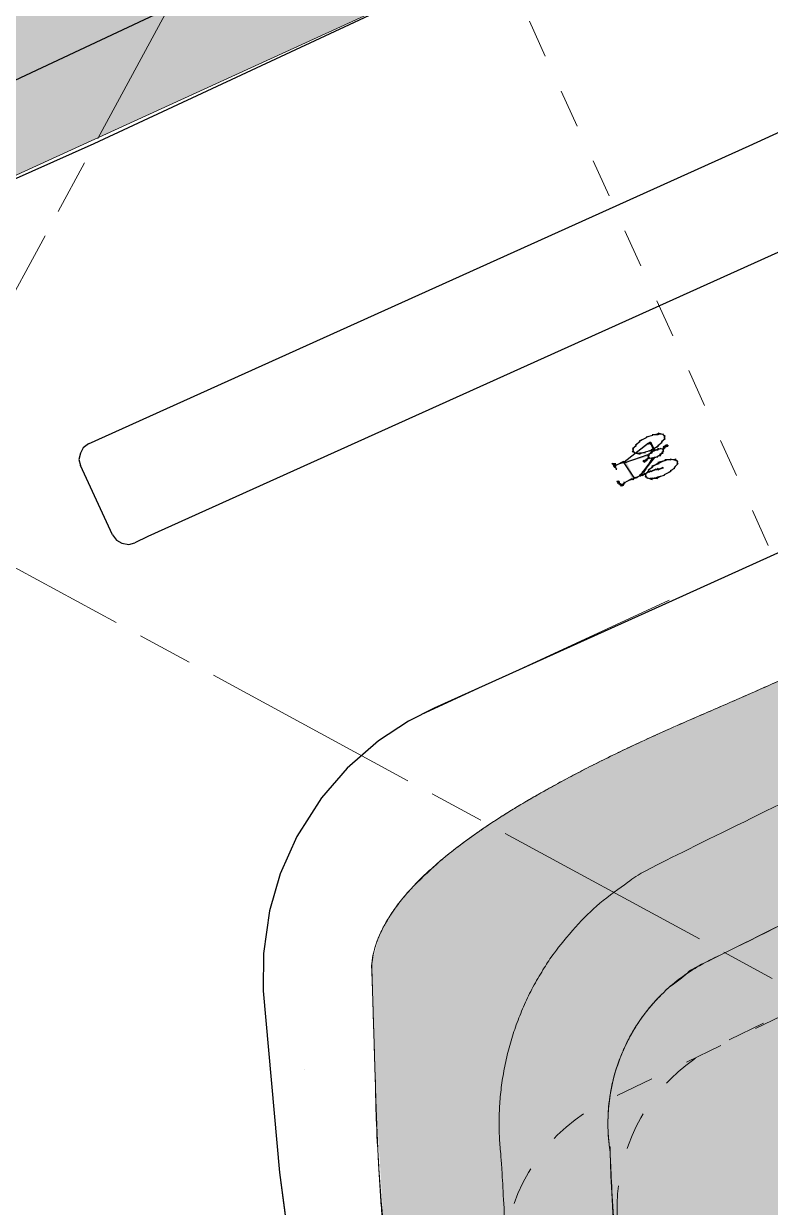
# Model space of a CAD drawing. Header units: metres. Extents: x -169 to 222, y -129 to 263.
# Drawn here: x -56.58 to -35.99, y 15.34 to 47.96 of the extents above; entities that cross this region are included whole.
import ezdxf

# ---------------------------------------------------------------- set-up
doc = ezdxf.new("R2010")
doc.units = ezdxf.units.M
doc.header["$LTSCALE"] = 5.08
for name, pattern in [('Dash Style-1', [0.41664, 0.20828, -0.20836]), ('DGN Style 2', [3.417717, 2.050591, -1.367126]), ('ISO-08 Long Dashed Short Dashed', [1.8, 1.2, -0.15, 0.3, -0.15])]:
    doc.linetypes.add(name, pattern=pattern)
for name, color, linetype, lineweight, true_color in [('1309-Context- scheme14- cores - A-H123-G-RoadKerb', 7, 'Continuous', 5, 0x007f7f), ('4', 1, 'Continuous', 5, 0xff0000), ('A-Z400-H-Cfil1', 7, 'Continuous', 5, 0xb4b4b4), ('site location - A-Z400-H-Cfil4', 7, 'Continuous', 5, 0x5a5a5a)]:
    doc.layers.add(name, color=color, linetype=linetype, lineweight=lineweight, true_color=true_color)
doc.layers.add('green areas', color=7, linetype='DGN Style 2', lineweight=5)
doc.layers.add('None', color=7, linetype='Continuous', lineweight=5)

# ---------------------------------------------------------------- blocks, each defined once
blk = doc.blocks.new('Group-1')
at = {"layer": 'A-Z400-H-Cfil1', "linetype": 'Continuous', "lineweight": 0, "true_color": 0xc0dcc0}
h = blk.add_hatch(color=254, dxfattribs=at)
h.paths.add_polyline_path([(-34.17, -22.623), (-32.079, -26.028), (-29.814, -29.32), (-27.382, -32.491), (-24.789, -35.531), (-22.042, -38.434), (-19.149, -41.19), (-16.117, -43.793), (-12.954, -46.235), (11.437, 10.649), (13.653, 53.566), (11.553, 52.633), (9.463, 51.699), (7.384, 50.767), (5.315, 49.835), (3.256, 48.904), (1.208, 47.974), (-0.831, 47.045), (-2.859, 46.116), (-4.593, 45.242), (-6.431, 44.313), (-8.374, 43.329), (-10.421, 42.29), (-12.572, 41.196), (-14.828, 40.047), (-17.187, 38.844), (-19.651, 37.585), (-22.142, 36.322), (-24.582, 35.106), (-26.973, 33.936), (-29.313, 32.813), (-31.603, 31.737), (-33.842, 30.707), (-36.032, 29.724), (-38.171, 28.788), (-40.158, 27.884), (-41.893, 26.998), (-43.374, 26.129), (-44.602, 25.279), (-45.577, 24.446), (-46.299, 23.632), (-46.768, 22.835), (-46.984, 22.057), (-46.87, 18.387), (-46.566, 13.46), (-45.958, 8.561), (-45.049, 3.709), (-43.842, -1.078), (-42.342, -5.781), (-40.554, -10.382), (-38.486, -14.865), (-36.146, -19.211)])
h.paths.add_polyline_path([(6.845, 38.069), (5.501, 12.028), (-15.331, -36.552), (-17.312, -34.675), (-19.22, -32.724), (-21.052, -30.701), (-22.805, -28.608), (-24.476, -26.451), (-26.064, -24.231), (-27.565, -21.951), (-28.978, -19.616), (-30.953, -16.204), (-33.036, -12.099), (-34.862, -7.986), (-36.43, -3.864), (-37.741, 0.267), (-38.794, 4.405), (-39.59, 8.552), (-40.128, 12.707), (-40.409, 16.87), (-40.42, 16.945), (-40.47, 17.726), (-40.397, 18.506), (-40.204, 19.265), (-39.895, 19.984), (-39.477, 20.646), (-38.961, 21.235), (-38.359, 21.736), (-37.687, 22.137), (-5.92, 37.846)])
at = {"layer": 'green areas', "linetype": 'Continuous', "lineweight": 0, "true_color": 0xc0dcc0}
for points in [[(-14.235, -41.61), (8.469, 11.338), (10.007, 41.124), (-6.646, 40.833), (-39.016, 24.826), (-40.084, 24.19), (-41.04, 23.398), (-41.861, 22.467), (-42.529, 21.419), (-43.027, 20.282), (-43.342, 19.08), (-43.468, 17.845), (-43.401, 16.605), (-43.101, 12.288), (-42.537, 7.982), (-41.708, 3.686), (-40.614, -0.598), (-39.256, -4.872), (-37.633, -9.135), (-35.746, -13.387), (-33.594, -17.628), (-33.572, -17.668), (-31.574, -21.119), (-30.101, -23.553), (-28.537, -25.928), (-26.883, -28.242), (-25.141, -30.491), (-23.314, -32.671), (-21.405, -34.78), (-19.416, -36.813), (-17.352, -38.77)], [(6.845, 38.069), (-5.92, 37.846), (-37.687, 22.137), (-37.687, 22.137), (-38.359, 21.736), (-38.961, 21.235), (-39.477, 20.646), (-39.895, 19.984), (-40.204, 19.265), (-40.397, 18.506), (-40.47, 17.726), (-40.42, 16.945), (-40.409, 16.87), (-40.128, 12.707), (-39.59, 8.552), (-38.794, 4.405), (-37.741, 0.267), (-36.43, -3.864), (-34.862, -7.986), (-33.036, -12.099), (-30.953, -16.204), (-28.978, -19.616), (-27.565, -21.951), (-26.064, -24.231), (-24.476, -26.451), (-22.805, -28.608), (-21.052, -30.701), (-19.22, -32.724), (-17.312, -34.675), (-15.331, -36.552), (5.501, 12.028)]]:
    blk.add_hatch(color=254, dxfattribs=at).paths.add_polyline_path(points)
at = {"layer": 'A-Z400-H-Cfil1', "color": 8, "lineweight": 5, "true_color": 0x777777}
for points, weights, knots in [([(-34.17, -22.623), (-26.043, -36.658), (-12.954, -46.235), (-0.758, -17.793), (11.437, 10.649), (12.545, 32.107), (13.653, 53.566), (5.233, 49.83), (-2.859, 46.116), (-9.587, 42.729), (-19.651, 37.585), (-29.715, 32.44), (-38.171, 28.788), (-46.627, 25.135), (-46.984, 22.057), (-46.927, 20.222), (-46.87, 18.387), (-46.249, -1.764), (-36.146, -19.211), (-35.158, -20.917), (-34.17, -22.623)], [1, 0.978632422981, 1, 1, 1, 1, 1, 1, 1, 1, 1, 1, 1, 1, 1, 1, 1, 0.969644503015, 1, 1, 1], [0, 0, 0, 1, 1, 2, 2, 3, 3, 4, 4, 5, 5, 6, 6, 7, 7, 8, 8, 9, 9, 10, 10, 10]), ([(6.845, 38.069), (6.173, 25.048), (5.501, 12.028), (-4.915, -12.262), (-15.331, -36.552), (-23.463, -29.139), (-28.978, -19.616), (-29.965, -17.91), (-30.953, -16.204), (-39.8, 0.2), (-40.409, 16.87), (-40.414, 16.908), (-40.42, 16.945), (-40.934, 20.531), (-37.687, 22.137), (-21.803, 29.991), (-5.92, 37.846), (0.462, 37.957), (6.845, 38.069)], [1, 1, 1, 1, 1, 0.988262954077, 1, 1, 1, 1, 1, 1, 1, 0.809812147502, 1, 1, 1, 1, 1], [0, 0, 0, 1, 1, 2, 2, 3, 3, 4, 4, 5, 5, 6, 6, 7, 7, 8, 8, 9, 9, 9])]:
    blk.add_rational_spline(points, weights, degree=2, knots=knots, dxfattribs=at)
at = {"layer": 'green areas', "color": 8, "linetype": 'Continuous', "true_color": 0x777777}
for points, weights, knots in [([(-14.235, -41.61), (-2.883, -15.136), (8.469, 11.338), (9.238, 26.231), (10.007, 41.124), (1.68, 40.979), (-6.646, 40.833), (-22.831, 32.83), (-39.016, 24.826), (-44.153, 22.286), (-43.401, 16.605), (-42.731, -0.685), (-33.594, -17.628), (-33.583, -17.648), (-33.572, -17.668), (-32.573, -19.394), (-31.574, -21.119), (-31.574, -21.119), (-31.574, -21.119), (-25.827, -31.044), (-17.352, -38.77), (-15.793, -40.19), (-14.235, -41.61)], [1, 1, 1, 1, 1, 1, 1, 1, 1, 0.812958924549, 1, 1, 1, 1, 1, 1, 1, 1, 1, 0.988262954077, 1, 1, 1], [0, 0, 0, 1, 1, 2, 2, 3, 3, 4, 4, 5, 5, 6, 6, 7, 7, 8, 8, 9, 9, 10, 10, 11, 11, 11]), ([(6.845, 38.069), (0.462, 37.957), (-5.92, 37.846), (-21.803, 29.991), (-37.687, 22.137), (-37.687, 22.137), (-37.687, 22.137), (-40.934, 20.531), (-40.42, 16.945), (-40.414, 16.908), (-40.409, 16.87), (-39.8, 0.2), (-30.953, -16.204), (-29.965, -17.91), (-28.978, -19.616), (-23.463, -29.139), (-15.331, -36.552), (-4.915, -12.262), (5.501, 12.028), (6.173, 25.048), (6.845, 38.069)], [1, 1, 1, 1, 1, 1, 1, 0.809812147503, 1, 1, 1, 1, 1, 1, 1, 0.988262954077, 1, 1, 1, 1, 1], [0, 0, 0, 1, 1, 2, 2, 3, 3, 4, 4, 5, 5, 6, 6, 7, 7, 8, 8, 9, 9, 10, 10, 10])]:
    blk.add_rational_spline(points, weights, degree=2, knots=knots, dxfattribs=at)
blk = doc.blocks.new('Group-10-1')
at = {"layer": 'A-Z400-H-Cfil1', "color": 7, "lineweight": 5}
blk.add_rational_spline([(11.437, 10.649), (12.545, 32.107), (13.653, 53.566), (5.233, 49.83), (-2.859, 46.116), (-9.587, 42.729), (-29.715, 32.44), (-46.627, 25.135), (-46.984, 22.057), (-46.927, 20.222), (-46.87, 18.387), (-46.249, -1.764), (-36.146, -19.211), (-35.158, -20.917), (-34.17, -22.623), (-26.043, -36.658), (-12.954, -46.235), (-0.758, -17.793), (11.437, 10.649)], [1, 1, 1, 1, 1, 1, 1, 1, 1, 1, 1, 0.969644503015, 1, 1, 1, 0.978632422982, 1, 1, 1], degree=2, knots=[0, 0, 0, 1, 1, 2, 2, 3, 4, 5, 5, 6, 6, 7, 7, 8, 8, 9, 9, 10, 10, 10], dxfattribs=at)
blk = doc.blocks.new('Group-35-1')
at = {"layer": 'green areas', "color": 7, "linetype": 'Dash Style-1', "flags": 128}
for points in [[(-14.678, 30.763, -0.692655), (-7.901, 24.304), (-17.767, 1.108, -0.470471), (-25.151, -1.089), (-41.13, 9.617, -0.579581), (-40.523, 18.273)], [(-7.904, 24.296, 0.692655), (-14.67, 30.767), (-37.385, 19.837, 0.470471), (-39.237, 12.358), (-27.802, -3.107, 0.579581), (-19.184, -2.099)]]:
    blk.add_lwpolyline(points, format="xyb", close=True, dxfattribs=at)
blk = doc.blocks.new('Group-36-1')
at = {"layer": 'None', "color": 7}
blk.add_blockref('Group-35-1', (0, 0), dxfattribs=at)

msp = doc.modelspace()

# ---------------------------------------------------------------- hatches: boundary and pattern name
at = {"layer": 'green areas', "linetype": 'Continuous', "lineweight": 0, "true_color": 0xeee9cc}
msp.add_hatch(color=254, dxfattribs=at).paths.add_polyline_path([(-116.293, 50.954), (-116.293, 24.944), (-114.213, 19.273), (-114.987, 17.502), (-114.221, 16.097), (-113.857, 15.87), (-107.372, 19.138), (-85.988, 30.012), (-67.629, 38.833), (-42.034, 50.533), (-7.187, 66.342), (17.395, 77.185), (44.223, 89.11), (55.822, 94.097), (57.601, 95.252), (74.78, 102.664), (79.971, 104.872), (97.678, 114.729), (108.659, 122.436), (113.94, 126.843), (113.94, 138.52), (92.143, 138.52), (89.355, 136.708), (88.726, 137.586), (68.965, 127.1), (51.107, 118.023), (47.212, 124.053), (27.317, 114.009), (16.266, 109.116), (13.083, 116.767), (10.959, 117.174), (-20.941, 101.831), (-40.126, 92.2), (-48.245, 88.554), (-63.25, 82.174), (-62.192, 79.8), (-66.719, 69.855), (-77.151, 65.926), (-116.293, 50.993)])

# ---------------------------------------------------------------- linework, layer by layer
at = {"layer": '1309-Context- scheme14- cores - A-H123-G-RoadKerb', "color": 7}
msp.add_arc((-48.914, 20.079), 0.95, 274.1145, 274.2366, dxfattribs=at)
msp.add_arc((-48.914, 20.079), 0.95, 274.1145, 274.2366, dxfattribs=at)
at = {"layer": '4'}
for p, q in [((-45.264, 29.094), (-45.969, 28.737)), ((-45.264, 29.094), (-45.969, 28.737)), ((-49.529, 16.303), (-48.977, 12.155)), ((-49.529, 16.303), (-48.977, 12.155))]:
    msp.add_line(p, q, dxfattribs=at)
at = {"layer": 'A-Z400-H-Cfil1'}
msp.add_line((-38.78, 32.075), (-45.621, 28.91), dxfattribs=at)
at = {"layer": 'green areas', "color": 255, "linetype": 'Continuous', "flags": 128}
msp.add_lwpolyline([(-116.293, 50.954), (-116.293, 24.944), (-114.213, 19.273), (-114.987, 17.502), (-114.221, 16.097), (-113.857, 15.87), (-107.372, 19.138), (-85.988, 30.012), (-67.629, 38.833), (-42.034, 50.533), (-7.187, 66.342), (17.395, 77.185), (44.223, 89.11), (55.822, 94.097), (57.601, 95.252), (74.78, 102.664), (79.971, 104.872), (97.678, 114.729), (108.659, 122.436)], dxfattribs=at)
at = {"layer": 'None', "color": 7, "linetype": 'Dash Style-1'}
msp.add_line((-75.128, 119.278), (22.659, -95.155), dxfattribs=at)
at = {"layer": 'None', "color": 7, "linetype": 'ISO-08 Long Dashed Short Dashed'}
for p, q in [((-47.27, 58.19), (-72.745, 11.21)), ((-47.27, 58.19), (-72.745, 11.21)), ((-83.498, 47.438), (22.951, -10.284)), ((-83.498, 47.438), (22.951, -10.284))]:
    msp.add_line(p, q, dxfattribs=at)
at = {"layer": 'site location - A-Z400-H-Cfil4', "color": 7, "lineweight": 30}
for p, q in [((-39.311, 36.416), (-39.268, 36.417)), ((-38.822, 36.34), (-38.865, 36.339)), ((-38.865, 36.339), (-38.864, 36.318)), ((-38.844, 36.34), (-38.843, 36.319)), ((-38.843, 36.319), (-38.822, 36.34)), ((-40, 35.896), (-40.042, 35.874)), ((-39.218, 35.974), (-39.508, 35.587)), ((-39.239, 35.952), (-39.198, 35.995)), ((-39.218, 35.974), (-39.176, 35.995)), ((-54.129, 33.871), (-55.009, 35.782)), ((-40, 35.875), (-40.042, 35.853)), ((-40.021, 35.853), (-40, 35.854)), ((-39.99, 35.304), (-40.033, 35.324)), ((-39.801, 35.392), (-39.822, 35.412)), ((-39.571, 35.544), (-39.612, 35.501))]:
    msp.add_line(p, q, dxfattribs=at)
at = {"layer": 'site location - A-Z400-H-Cfil4', "color": 7, "lineweight": 30, "flags": 128}
for points in [[(-54.787, 36.379), (-36.574, 44.594), (-18.679, 52.803), (-0.761, 60.844)], [(-59.639, 45.081), (-51.911, 48.709), (-52.526, 50.011), (-50.198, 51.237), (-48.918, 51.916), (-46.74, 53.309), (-45.297, 54.329), (-44.212, 55.237), (-43.79, 54.101), (-36.858, 57.229), (-31.689, 59.457), (-31.462, 58.572)], [(-114.788, 18.246), (-114.987, 17.502), (-114.765, 16.955), (-114.567, 16.514), (-114.35, 16.222), (-114.092, 15.972), (-113.857, 15.87), (-110.666, 17.387), (-104.079, 20.889), (-96.104, 24.924), (-85.988, 30.012), (-73.726, 35.837), (-68.773, 38.316), (-63.269, 40.804), (-54.635, 44.66), (-42.034, 50.533)], [(-29.418, 44.571), (-35.32, 41.864), (-53.154, 33.825), (-53.511, 33.649)], [(-39.419, 36.563), (-39.419, 36.541), (-39.608, 36.454)], [(-39.419, 36.541), (-39.608, 36.454), (-39.586, 36.433)], [(-39.251, 36.629), (-39.229, 36.608), (-39.419, 36.563)], [(-39.229, 36.608), (-39.419, 36.563), (-39.419, 36.541)], [(-39.082, 36.674), (-39.082, 36.632), (-39.251, 36.629)], [(-39.082, 36.632), (-39.251, 36.629), (-39.229, 36.608)], [(-38.955, 36.656), (-38.955, 36.634), (-39.082, 36.674)], [(-38.955, 36.634), (-39.082, 36.674), (-39.082, 36.632)], [(-38.994, 36.443), (-38.889, 36.53), (-38.911, 36.55)], [(-38.891, 36.614), (-38.912, 36.593), (-38.955, 36.656)], [(-38.912, 36.593), (-38.955, 36.656), (-38.955, 36.634)], [(-38.911, 36.55), (-38.891, 36.614), (-38.912, 36.593)], [(-38.889, 36.53), (-38.911, 36.55), (-38.891, 36.614)], [(-54.787, 36.379), (-54.933, 36.271), (-55.015, 36.121), (-55.054, 35.951), (-55.009, 35.782)], [(-39.331, 36.374), (-39.353, 36.394), (-40.021, 35.875)], [(-39.353, 36.394), (-40.021, 35.875), (-40.021, 35.896)], [(-39.712, 36.346), (-39.69, 36.325), (-39.794, 36.238)], [(-39.69, 36.325), (-39.794, 36.238), (-39.773, 36.218)], [(-39.794, 36.238), (-39.773, 36.218), (-39.793, 36.154)], [(-39.773, 36.218), (-39.793, 36.154), (-39.772, 36.175)], [(-39.608, 36.454), (-39.586, 36.433), (-39.712, 36.346)], [(-39.586, 36.433), (-39.712, 36.346), (-39.69, 36.325)], [(-39.454, 36.16), (-39.244, 36.206), (-39.265, 36.227)], [(-39.353, 36.394), (-39.331, 36.374), (-39.311, 36.437)], [(-39.331, 36.374), (-39.311, 36.437), (-39.29, 36.417)], [(-39.159, 36.208), (-39.31, 36.395), (-39.268, 36.417)], [(-39.222, 36.185), (-39.159, 36.207), (-39.31, 36.395)], [(-39.201, 36.207), (-39.18, 36.186), (-39.285, 36.163)], [(-39.265, 36.227), (-39.076, 36.315), (-39.098, 36.335)], [(-39.244, 36.206), (-39.265, 36.227), (-39.076, 36.315)], [(-39.096, 36.251), (-39.095, 36.208), (-39.201, 36.206)], [(-39.095, 36.209), (-39.201, 36.207), (-39.18, 36.186)], [(-39.098, 36.335), (-38.972, 36.422), (-38.994, 36.443)], [(-39.076, 36.315), (-39.098, 36.335), (-38.972, 36.422)], [(-39.033, 36.252), (-39.032, 36.231), (-39.096, 36.251)], [(-39.032, 36.231), (-39.096, 36.251), (-39.095, 36.208)], [(-38.948, 36.253), (-38.969, 36.232), (-39.033, 36.252)], [(-38.969, 36.232), (-39.033, 36.252), (-39.032, 36.231)], [(-38.972, 36.422), (-38.994, 36.443), (-38.889, 36.53)], [(-38.969, 36.253), (-38.948, 36.232), (-38.927, 36.296)], [(-38.947, 36.211), (-38.948, 36.253), (-38.969, 36.232)], [(-38.949, 36.317), (-38.906, 36.254), (-38.865, 36.361)], [(-38.948, 36.232), (-38.927, 36.296), (-38.906, 36.275)], [(-38.926, 36.233), (-38.947, 36.211), (-38.948, 36.253)], [(-38.926, 36.19), (-38.947, 36.19), (-38.926, 36.233)], [(-38.947, 36.19), (-38.926, 36.233), (-38.947, 36.211)], [(-38.906, 36.254), (-38.865, 36.361), (-38.843, 36.297)], [(-38.843, 36.297), (-38.843, 36.319), (-38.822, 36.319), (-38.822, 36.34), (-38.865, 36.339)], [(-38.843, 36.319), (-38.822, 36.34), (-38.822, 36.319)], [(-40.043, 35.895), (-40.252, 35.786), (-40.253, 35.807)], [(-40.021, 35.853), (-40.043, 35.895), (-40.252, 35.786)], [(-39.346, 36.035), (-39.368, 36.077), (-40, 35.854)], [(-39.368, 36.077), (-40, 35.854), (-40, 35.896)], [(-39.793, 36.154), (-39.772, 36.175), (-39.729, 36.113)], [(-39.772, 36.175), (-39.729, 36.113), (-39.729, 36.134)], [(-39.729, 36.134), (-39.58, 36.094), (-39.602, 36.136)], [(-39.729, 36.113), (-39.729, 36.134), (-39.58, 36.094)], [(-39.602, 36.136), (-39.433, 36.139), (-39.454, 36.16)], [(-39.58, 36.094), (-39.602, 36.136), (-39.433, 36.139)], [(-39.24, 35.994), (-39.487, 35.588), (-39.53, 35.608)], [(-39.409, 35.97), (-39.47, 35.863), (-39.493, 35.926)], [(-39.471, 35.884), (-39.492, 35.884), (-39.492, 35.905)], [(-39.471, 35.884), (-39.492, 35.884), (-39.471, 35.905), (-39.492, 35.905), (-39.471, 35.905)], [(-39.197, 35.953), (-39.24, 35.994), (-39.487, 35.588)], [(-39.387, 35.907), (-39.409, 35.97), (-39.47, 35.863)], [(-39.433, 36.139), (-39.454, 36.16), (-39.244, 36.206)], [(-39.367, 35.992), (-39.408, 35.907), (-39.429, 35.927)], [(-39.345, 35.971), (-39.367, 35.992), (-39.408, 35.907)], [(-39.348, 36.098), (-39.326, 36.077), (-39.368, 36.034)], [(-39.326, 36.077), (-39.368, 36.034), (-39.346, 36.035)], [(-39.368, 36.034), (-39.346, 36.035), (-39.367, 35.992)], [(-39.346, 36.035), (-39.367, 35.992), (-39.346, 36.013)], [(-39.367, 35.992), (-39.346, 36.013), (-39.345, 35.971)], [(-39.285, 36.163), (-39.263, 36.121), (-39.348, 36.098)], [(-39.263, 36.121), (-39.348, 36.098), (-39.326, 36.077)], [(-39.346, 36.013), (-39.345, 35.971), (-39.324, 35.993)], [(-39.345, 35.971), (-39.324, 35.993), (-39.261, 35.973)], [(-39.324, 35.993), (-39.261, 35.973), (-39.282, 35.993)], [(-39.18, 36.186), (-39.285, 36.163), (-39.263, 36.121)], [(-39.282, 35.993), (-39.197, 35.974), (-39.198, 36.016)], [(-39.261, 35.973), (-39.282, 35.993), (-39.197, 35.974)], [(-39.198, 36.016), (-39.092, 36.018), (-39.114, 36.039)], [(-39.197, 35.974), (-39.198, 36.016), (-39.092, 36.018)], [(-39.114, 36.039), (-39.008, 36.062), (-39.03, 36.104)], [(-39.092, 36.018), (-39.114, 36.039), (-39.008, 36.062)], [(-38.879, 35.916), (-39.09, 35.87), (-39.067, 35.828)], [(-38.9, 35.937), (-38.878, 35.916), (-39.089, 35.87)], [(-39.03, 36.104), (-38.946, 36.126), (-38.988, 36.147)], [(-39.008, 36.062), (-39.03, 36.104), (-38.946, 36.126)], [(-38.946, 36.126), (-38.988, 36.147), (-38.926, 36.19)], [(-38.988, 36.147), (-38.926, 36.19), (-38.947, 36.19)], [(-38.752, 35.96), (-38.731, 35.94), (-38.9, 35.937)], [(-38.731, 35.94), (-38.9, 35.937), (-38.878, 35.916)], [(-38.604, 35.963), (-38.603, 35.921), (-38.752, 35.96)], [(-38.603, 35.921), (-38.752, 35.96), (-38.731, 35.94)], [(-38.539, 35.901), (-38.582, 35.9), (-38.604, 35.963)], [(-38.582, 35.9), (-38.604, 35.963), (-38.603, 35.921)], [(-38.56, 35.837), (-38.539, 35.901), (-38.582, 35.9)], [(-38.538, 35.837), (-38.56, 35.837), (-38.539, 35.901)], [(-40.253, 35.828), (-40.359, 35.826), (-40.338, 35.848)], [(-40.315, 35.764), (-40.253, 35.828), (-40.359, 35.826)], [(-40.229, 35.681), (-40.315, 35.764), (-40.253, 35.828)], [(-40.251, 35.68), (-40.229, 35.681), (-40.315, 35.764)], [(-39.738, 35.435), (-40.021, 35.853), (-39.958, 35.876)], [(-39.801, 35.413), (-39.738, 35.435), (-40.021, 35.853)], [(-39.53, 35.608), (-39.549, 35.502), (-39.591, 35.522)], [(-39.487, 35.588), (-39.53, 35.608), (-39.549, 35.502)], [(-39.464, 35.524), (-39.465, 35.567), (-39.528, 35.502)], [(-39.465, 35.567), (-39.528, 35.502), (-39.528, 35.545)], [(-39.402, 35.589), (-39.464, 35.524), (-39.465, 35.567)], [(-39.402, 35.568), (-39.402, 35.589), (-39.464, 35.524)], [(-39.361, 35.653), (-39.339, 35.632), (-39.444, 35.546)], [(-39.339, 35.632), (-39.444, 35.546), (-39.422, 35.525)], [(-39.339, 35.59), (-39.339, 35.611), (-39.402, 35.568)], [(-39.339, 35.611), (-39.402, 35.568), (-39.402, 35.589)], [(-39.257, 35.761), (-39.235, 35.74), (-39.361, 35.653)], [(-39.235, 35.74), (-39.361, 35.653), (-39.339, 35.632)], [(-39.276, 35.612), (-39.276, 35.633), (-39.339, 35.59)], [(-39.276, 35.633), (-39.339, 35.59), (-39.339, 35.611)], [(-39.213, 35.656), (-39.275, 35.612), (-39.276, 35.633)], [(-39.212, 35.635), (-39.213, 35.656), (-39.275, 35.612)], [(-39.09, 35.87), (-39.067, 35.828), (-39.257, 35.761)], [(-39.067, 35.828), (-39.257, 35.761), (-39.235, 35.74)], [(-39.15, 35.678), (-39.212, 35.635), (-39.213, 35.656)], [(-39.149, 35.657), (-39.15, 35.678), (-39.212, 35.635)], [(-39.087, 35.701), (-39.149, 35.657), (-39.15, 35.678)], [(-39.086, 35.658), (-39.087, 35.701), (-39.149, 35.657)], [(-39.023, 35.681), (-39.023, 35.702), (-39.086, 35.658)], [(-39.023, 35.702), (-39.086, 35.658), (-39.086, 35.701)], [(-38.938, 35.703), (-38.96, 35.724), (-39.023, 35.68)], [(-38.96, 35.724), (-39.023, 35.68), (-39.023, 35.702)], [(-38.914, 35.534), (-38.725, 35.622), (-38.747, 35.643)], [(-38.914, 35.513), (-38.914, 35.534), (-38.725, 35.622)], [(-38.747, 35.643), (-38.621, 35.709), (-38.642, 35.729)], [(-38.725, 35.622), (-38.747, 35.643), (-38.621, 35.709)], [(-38.621, 35.709), (-38.642, 35.729), (-38.538, 35.837)], [(-38.642, 35.729), (-38.538, 35.837), (-38.56, 35.837)], [(-40.16, 35.343), (-40.224, 35.342), (-40.182, 35.364)], [(-40.202, 35.321), (-40.16, 35.343), (-40.224, 35.342)], [(-40.139, 35.322), (-40.202, 35.321), (-40.16, 35.343)], [(-40.138, 35.301), (-40.202, 35.3), (-40.139, 35.322)], [(-40.202, 35.3), (-40.138, 35.322), (-40.202, 35.321)], [(-40.18, 35.279), (-40.138, 35.301), (-40.202, 35.3)], [(-40.095, 35.281), (-40.137, 35.237), (-40.117, 35.28), (-40.158, 35.258), (-40.138, 35.301)], [(-40.074, 35.26), (-40.095, 35.217), (-40.095, 35.259), (-40.116, 35.217), (-40.095, 35.259)], [(-40.074, 35.281), (-40.031, 35.239), (-40.074, 35.26), (-40.053, 35.239), (-40.074, 35.26), (-40.052, 35.218)], [(-40.011, 35.261), (-40.053, 35.281), (-40.032, 35.261), (-40.053, 35.281)], [(-39.801, 35.392), (-39.822, 35.412), (-40.011, 35.303)], [(-39.822, 35.412), (-40.011, 35.303), (-40.011, 35.324)], [(-39.78, 35.392), (-39.78, 35.413), (-39.801, 35.392)], [(-39.78, 35.413), (-39.801, 35.392), (-39.801, 35.413)], [(-39.738, 35.414), (-39.759, 35.435), (-39.78, 35.392)], [(-39.759, 35.435), (-39.78, 35.392), (-39.78, 35.413)], [(-39.717, 35.457), (-39.738, 35.414), (-39.759, 35.435)], [(-39.696, 35.436), (-39.717, 35.457), (-39.738, 35.414)], [(-39.654, 35.479), (-39.696, 35.436), (-39.717, 35.457)], [(-39.654, 35.458), (-39.654, 35.479), (-39.696, 35.436)], [(-39.591, 35.48), (-39.591, 35.501), (-39.654, 35.458)], [(-39.591, 35.501), (-39.654, 35.458), (-39.654, 35.479)], [(-39.528, 35.502), (-39.528, 35.545), (-39.591, 35.48)], [(-39.528, 35.545), (-39.591, 35.48), (-39.591, 35.501)], [(-39.57, 35.502), (-39.591, 35.522), (-39.591, 35.501)], [(-39.444, 35.546), (-39.422, 35.525), (-39.442, 35.461)], [(-39.422, 35.525), (-39.442, 35.461), (-39.422, 35.483)], [(-39.442, 35.461), (-39.422, 35.483), (-39.378, 35.42)], [(-39.422, 35.483), (-39.378, 35.42), (-39.378, 35.441)], [(-39.378, 35.441), (-39.251, 35.401), (-39.251, 35.444)], [(-39.378, 35.42), (-39.378, 35.441), (-39.251, 35.401)], [(-39.251, 35.444), (-39.103, 35.425), (-39.104, 35.467)], [(-39.251, 35.401), (-39.251, 35.444), (-39.103, 35.425)], [(-39.104, 35.467), (-38.914, 35.513), (-38.914, 35.534)], [(-39.103, 35.425), (-39.104, 35.467), (-38.914, 35.513)], [(-32.135, 35.019), (-38.7, 32.057), (-45.264, 29.094), (-45.969, 28.737), (-46.797, 28.199), (-47.659, 27.446), (-48.369, 26.622), (-49.047, 25.557), (-49.505, 24.531), (-49.8, 23.511), (-49.961, 22.337), (-49.977, 21.306), (-49.529, 16.303), (-48.977, 12.155)], [(-54.129, 33.871), (-54.02, 33.725), (-53.871, 33.643), (-53.68, 33.604), (-53.511, 33.649)]]:
    msp.add_lwpolyline(points, dxfattribs=at)
for points in [[(-40.073, 35.217), (-40.074, 35.26), (-40.073, 35.217)], [(-40.011, 35.282), (-40.032, 35.303), (-40.011, 35.282)]]:
    msp.add_lwpolyline(points, close=True, dxfattribs=at)
at = {"layer": 'site location - A-Z400-H-Cfil4', "color": 7, "linetype": 'Continuous'}
for points in [[(-39.608, 36.454), (-39.419, 36.563), (-39.419, 36.541)], [(-39.586, 36.433), (-39.608, 36.454), (-39.419, 36.541)], [(-39.419, 36.563), (-39.251, 36.629), (-39.23, 36.609)], [(-39.419, 36.541), (-39.419, 36.563), (-39.23, 36.609)], [(-39.251, 36.629), (-39.082, 36.674), (-39.082, 36.632)], [(-39.229, 36.609), (-39.251, 36.629), (-39.082, 36.632)], [(-38.955, 36.634), (-39.082, 36.674), (-38.955, 36.656)], [(-39.082, 36.632), (-39.082, 36.674), (-38.955, 36.634)], [(-38.994, 36.443), (-38.911, 36.55), (-38.889, 36.53)], [(-38.912, 36.593), (-38.955, 36.656), (-38.891, 36.614)], [(-38.912, 36.593), (-38.955, 36.634), (-38.955, 36.656)], [(-38.911, 36.55), (-38.912, 36.593), (-38.891, 36.614)], [(-38.889, 36.53), (-38.911, 36.55), (-38.891, 36.614)], [(-40.021, 35.875), (-40.022, 35.896), (-39.353, 36.394)], [(-40.021, 35.875), (-39.353, 36.394), (-39.331, 36.374)], [(-39.795, 36.239), (-39.712, 36.346), (-39.69, 36.325)], [(-39.773, 36.218), (-39.795, 36.239), (-39.69, 36.325)], [(-39.793, 36.154), (-39.795, 36.239), (-39.773, 36.218)], [(-39.793, 36.154), (-39.773, 36.218), (-39.773, 36.176)], [(-39.712, 36.346), (-39.608, 36.454), (-39.586, 36.433)], [(-39.69, 36.325), (-39.712, 36.346), (-39.586, 36.433)], [(-39.455, 36.16), (-39.265, 36.227), (-39.244, 36.206)], [(-39.331, 36.374), (-39.353, 36.394), (-39.311, 36.438)], [(-39.331, 36.374), (-39.311, 36.438), (-39.29, 36.417)], [(-39.159, 36.208), (-39.31, 36.395), (-39.268, 36.417)], [(-39.222, 36.185), (-39.31, 36.395), (-39.159, 36.207)], [(-39.285, 36.163), (-39.201, 36.207), (-39.18, 36.186)], [(-39.265, 36.227), (-39.098, 36.335), (-39.076, 36.315)], [(-39.244, 36.206), (-39.265, 36.227), (-39.076, 36.315)], [(-39.201, 36.207), (-39.096, 36.251), (-39.096, 36.208)], [(-39.18, 36.186), (-39.201, 36.207), (-39.096, 36.209)], [(-39.098, 36.335), (-38.994, 36.443), (-38.972, 36.422)], [(-39.076, 36.315), (-39.098, 36.335), (-38.972, 36.422)], [(-39.032, 36.231), (-39.096, 36.251), (-39.033, 36.252)], [(-39.095, 36.208), (-39.096, 36.251), (-39.032, 36.231)], [(-38.969, 36.232), (-39.033, 36.252), (-38.948, 36.253)], [(-39.032, 36.231), (-39.033, 36.252), (-38.969, 36.232)], [(-38.972, 36.422), (-38.994, 36.443), (-38.889, 36.53)], [(-38.948, 36.232), (-38.969, 36.253), (-38.928, 36.296)], [(-38.947, 36.211), (-38.969, 36.232), (-38.948, 36.253)], [(-38.906, 36.254), (-38.949, 36.317), (-38.865, 36.361)], [(-38.948, 36.232), (-38.928, 36.296), (-38.906, 36.275)], [(-38.947, 36.211), (-38.948, 36.253), (-38.927, 36.233)], [(-38.947, 36.19), (-38.927, 36.233), (-38.926, 36.19)], [(-38.947, 36.19), (-38.947, 36.211), (-38.927, 36.233)], [(-38.906, 36.254), (-38.865, 36.361), (-38.843, 36.298)], [(-40.253, 35.786), (-40.043, 35.895), (-40.021, 35.853)], [(-40.253, 35.786), (-40.253, 35.807), (-40.043, 35.895)], [(-40, 35.854), (-39.368, 36.077), (-39.347, 36.035)], [(-40, 35.854), (-40, 35.896), (-39.368, 36.077)], [(-39.729, 36.113), (-39.793, 36.154), (-39.773, 36.176)], [(-39.729, 36.113), (-39.773, 36.176), (-39.729, 36.134)], [(-39.581, 36.094), (-39.729, 36.134), (-39.602, 36.136)], [(-39.581, 36.094), (-39.729, 36.113), (-39.729, 36.134)], [(-39.602, 36.136), (-39.455, 36.16), (-39.433, 36.139)], [(-39.581, 36.094), (-39.602, 36.136), (-39.433, 36.139)], [(-39.487, 35.588), (-39.53, 35.608), (-39.24, 35.994)], [(-39.471, 35.863), (-39.493, 35.926), (-39.409, 35.97)], [(-39.487, 35.588), (-39.24, 35.994), (-39.197, 35.953)], [(-39.471, 35.863), (-39.409, 35.97), (-39.387, 35.907)], [(-39.433, 36.139), (-39.455, 36.16), (-39.244, 36.206)], [(-39.408, 35.907), (-39.429, 35.928), (-39.367, 35.992)], [(-39.408, 35.907), (-39.367, 35.992), (-39.345, 35.971)], [(-39.368, 36.034), (-39.348, 36.098), (-39.326, 36.078)], [(-39.368, 36.034), (-39.326, 36.078), (-39.347, 36.035)], [(-39.367, 35.992), (-39.368, 36.034), (-39.347, 36.035)], [(-39.367, 35.992), (-39.347, 36.035), (-39.346, 36.013)], [(-39.345, 35.971), (-39.367, 35.992), (-39.346, 36.013)], [(-39.348, 36.098), (-39.285, 36.163), (-39.263, 36.121)], [(-39.326, 36.078), (-39.348, 36.098), (-39.263, 36.121)], [(-39.345, 35.971), (-39.346, 36.013), (-39.325, 35.993)], [(-39.345, 35.971), (-39.325, 35.993), (-39.261, 35.973)], [(-39.261, 35.973), (-39.325, 35.993), (-39.282, 35.994)], [(-39.263, 36.121), (-39.285, 36.163), (-39.18, 36.186)], [(-39.197, 35.974), (-39.282, 35.994), (-39.198, 36.016)], [(-39.261, 35.973), (-39.282, 35.994), (-39.197, 35.974)], [(-39.198, 36.016), (-39.114, 36.039), (-39.092, 36.018)], [(-39.197, 35.974), (-39.198, 36.016), (-39.092, 36.018)], [(-39.114, 36.039), (-39.03, 36.104), (-39.008, 36.062)], [(-39.092, 36.018), (-39.114, 36.039), (-39.008, 36.062)], [(-39.09, 35.87), (-38.9, 35.937), (-38.879, 35.916)], [(-39.068, 35.828), (-39.09, 35.87), (-38.879, 35.916)], [(-39.03, 36.104), (-38.989, 36.147), (-38.946, 36.127)], [(-39.008, 36.062), (-39.03, 36.104), (-38.946, 36.127)], [(-38.946, 36.127), (-38.989, 36.147), (-38.926, 36.19)], [(-38.989, 36.147), (-38.947, 36.19), (-38.926, 36.19)], [(-38.9, 35.937), (-38.753, 35.96), (-38.731, 35.94)], [(-38.879, 35.916), (-38.9, 35.937), (-38.731, 35.94)], [(-38.604, 35.921), (-38.752, 35.96), (-38.604, 35.963)], [(-38.604, 35.921), (-38.731, 35.94), (-38.752, 35.96)], [(-38.582, 35.9), (-38.604, 35.963), (-38.54, 35.901)], [(-38.582, 35.9), (-38.604, 35.921), (-38.604, 35.963)], [(-38.56, 35.837), (-38.582, 35.9), (-38.54, 35.901)], [(-38.56, 35.837), (-38.54, 35.901), (-38.538, 35.837)], [(-40.359, 35.827), (-40.338, 35.848), (-40.253, 35.828)], [(-40.316, 35.764), (-40.359, 35.827), (-40.253, 35.828)], [(-40.23, 35.681), (-40.316, 35.764), (-40.253, 35.828)], [(-40.251, 35.68), (-40.316, 35.764), (-40.23, 35.681)], [(-39.738, 35.435), (-40.021, 35.853), (-39.958, 35.876)], [(-39.802, 35.413), (-40.021, 35.853), (-39.738, 35.435)], [(-39.549, 35.502), (-39.592, 35.522), (-39.53, 35.608)], [(-39.549, 35.502), (-39.53, 35.608), (-39.487, 35.588)], [(-39.528, 35.502), (-39.529, 35.545), (-39.465, 35.567)], [(-39.528, 35.502), (-39.465, 35.567), (-39.465, 35.524)], [(-39.465, 35.524), (-39.402, 35.589), (-39.402, 35.568)], [(-39.465, 35.524), (-39.465, 35.567), (-39.402, 35.589)], [(-39.444, 35.546), (-39.361, 35.653), (-39.34, 35.632)], [(-39.422, 35.525), (-39.444, 35.546), (-39.34, 35.632)], [(-39.402, 35.568), (-39.339, 35.611), (-39.339, 35.59)], [(-39.402, 35.568), (-39.402, 35.589), (-39.339, 35.611)], [(-39.361, 35.653), (-39.257, 35.761), (-39.236, 35.74)], [(-39.34, 35.632), (-39.361, 35.653), (-39.236, 35.74)], [(-39.339, 35.59), (-39.276, 35.634), (-39.276, 35.613)], [(-39.339, 35.59), (-39.339, 35.611), (-39.276, 35.634)], [(-39.276, 35.613), (-39.213, 35.656), (-39.213, 35.635)], [(-39.276, 35.613), (-39.276, 35.634), (-39.213, 35.656)], [(-39.257, 35.761), (-39.09, 35.87), (-39.068, 35.828)], [(-39.236, 35.74), (-39.257, 35.761), (-39.068, 35.828)], [(-39.212, 35.635), (-39.213, 35.656), (-39.15, 35.678)], [(-39.212, 35.635), (-39.15, 35.678), (-39.149, 35.657)], [(-39.149, 35.657), (-39.15, 35.678), (-39.087, 35.701)], [(-39.149, 35.657), (-39.087, 35.701), (-39.086, 35.658)], [(-39.086, 35.658), (-39.087, 35.701), (-39.023, 35.702)], [(-39.086, 35.658), (-39.023, 35.702), (-39.023, 35.681)], [(-39.023, 35.68), (-38.96, 35.724), (-38.938, 35.703)], [(-39.023, 35.68), (-39.023, 35.702), (-38.96, 35.724)], [(-38.914, 35.534), (-38.747, 35.643), (-38.725, 35.622)], [(-38.914, 35.513), (-38.914, 35.534), (-38.725, 35.622)], [(-38.747, 35.643), (-38.643, 35.729), (-38.621, 35.709)], [(-38.725, 35.622), (-38.747, 35.643), (-38.621, 35.709)], [(-38.621, 35.709), (-38.643, 35.729), (-38.538, 35.837)], [(-38.643, 35.729), (-38.56, 35.837), (-38.538, 35.837)], [(-40.224, 35.342), (-40.182, 35.364), (-40.16, 35.343)], [(-40.202, 35.321), (-40.224, 35.342), (-40.16, 35.343)], [(-40.202, 35.321), (-40.16, 35.343), (-40.139, 35.322)], [(-40.202, 35.3), (-40.139, 35.322), (-40.138, 35.301)], [(-40.202, 35.3), (-40.202, 35.321), (-40.139, 35.322)], [(-40.18, 35.279), (-40.202, 35.3), (-40.138, 35.301)], [(-40.011, 35.303), (-40.012, 35.324), (-39.823, 35.412)], [(-40.011, 35.303), (-39.823, 35.412), (-39.801, 35.392)], [(-39.801, 35.392), (-39.78, 35.413), (-39.78, 35.392)], [(-39.801, 35.392), (-39.801, 35.413), (-39.78, 35.413)], [(-39.78, 35.392), (-39.76, 35.435), (-39.738, 35.414)], [(-39.78, 35.392), (-39.78, 35.413), (-39.76, 35.435)], [(-39.738, 35.414), (-39.76, 35.435), (-39.718, 35.457)], [(-39.738, 35.414), (-39.718, 35.457), (-39.696, 35.436)], [(-39.696, 35.436), (-39.718, 35.457), (-39.654, 35.479)], [(-39.696, 35.436), (-39.654, 35.479), (-39.654, 35.458)], [(-39.654, 35.458), (-39.591, 35.501), (-39.591, 35.48)], [(-39.654, 35.458), (-39.654, 35.479), (-39.591, 35.501)], [(-39.591, 35.48), (-39.529, 35.545), (-39.528, 35.502)], [(-39.591, 35.48), (-39.591, 35.501), (-39.529, 35.545)], [(-39.442, 35.461), (-39.444, 35.546), (-39.422, 35.525)], [(-39.442, 35.461), (-39.422, 35.525), (-39.422, 35.483)], [(-39.378, 35.42), (-39.442, 35.461), (-39.422, 35.483)], [(-39.378, 35.42), (-39.422, 35.483), (-39.379, 35.442)], [(-39.251, 35.401), (-39.379, 35.442), (-39.251, 35.444)], [(-39.251, 35.401), (-39.378, 35.42), (-39.379, 35.442)], [(-39.103, 35.425), (-39.251, 35.444), (-39.104, 35.467)], [(-39.251, 35.401), (-39.251, 35.444), (-39.103, 35.425)], [(-39.104, 35.467), (-38.914, 35.534), (-38.914, 35.513)], [(-39.103, 35.425), (-39.104, 35.467), (-38.914, 35.513)]]:
    msp.add_solid(points, dxfattribs=at)

# ---------------------------------------------------------------- block references
at = {"layer": 'None', "color": 8, "true_color": 0x777777}
msp.add_blockref('Group-1', (0, 0), dxfattribs=at)
at = {"layer": 'None', "color": 7}
for name in ['Group-10-1', 'Group-36-1']:
    msp.add_blockref(name, (0, 0), dxfattribs=at)

doc.saveas('drawing.dxf')
